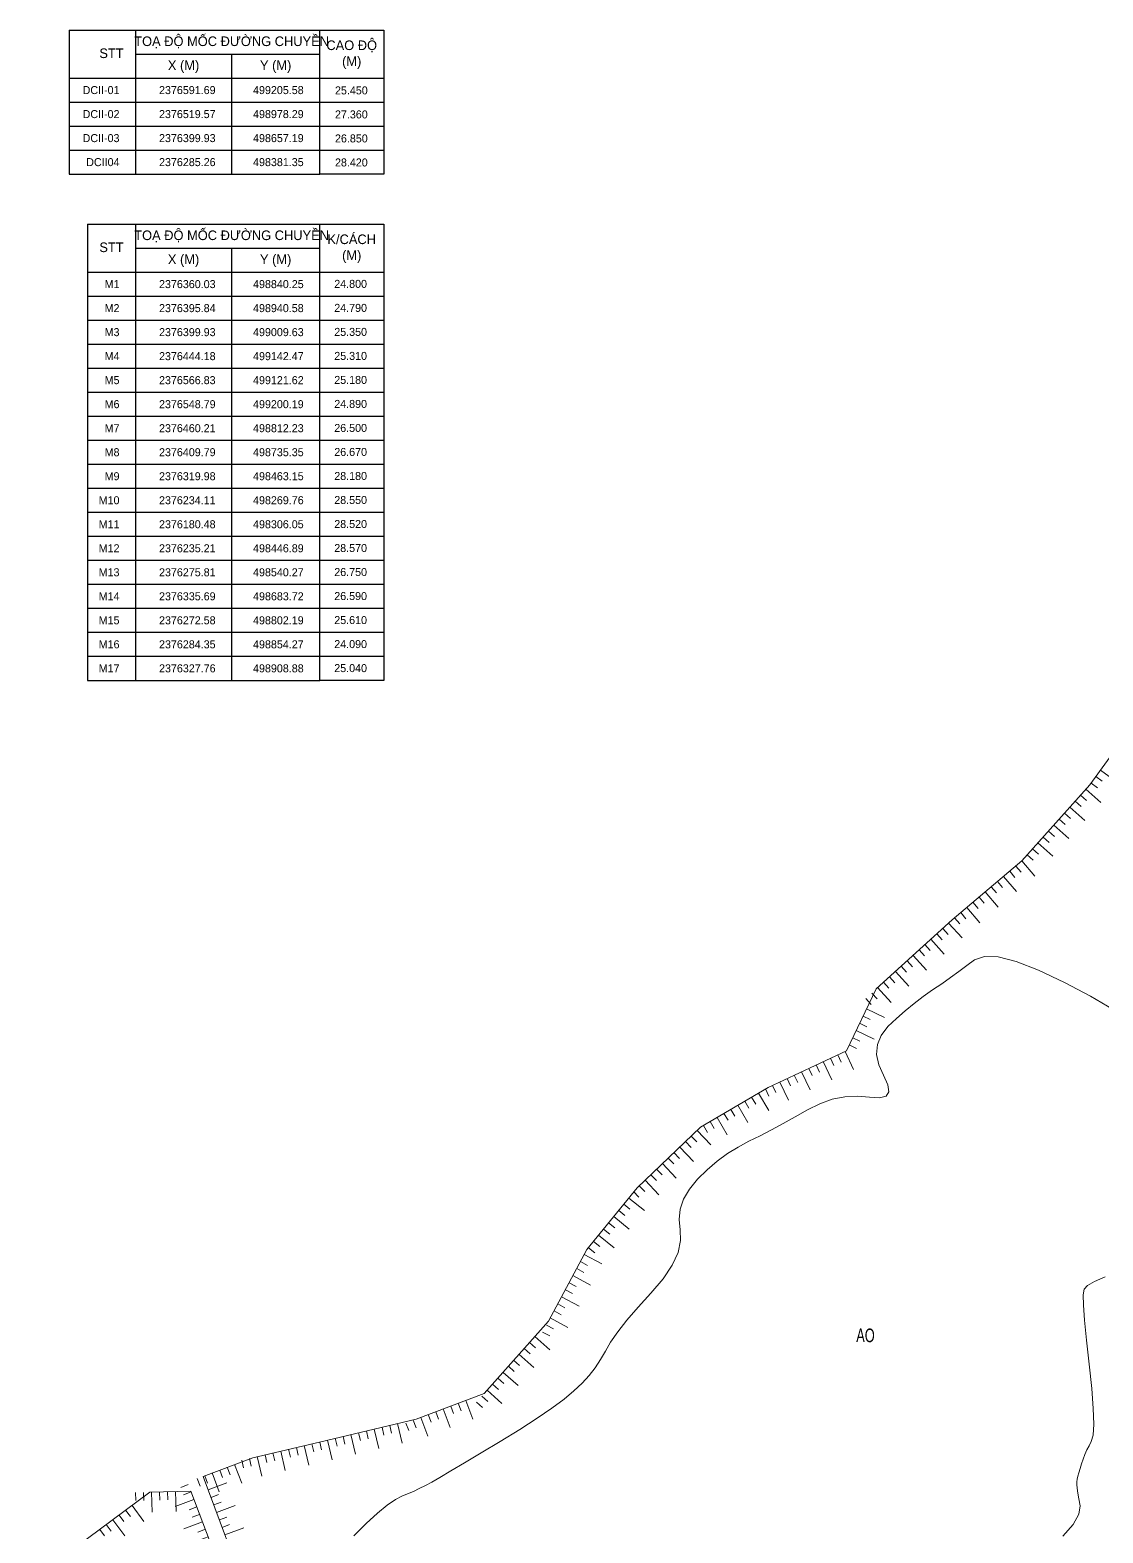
# Model space of a CAD drawing. Header units: inches. Extents: x 496359 to 501064, y 2374078 to 2377203.
# Drawn here: x 496554.8 to 496688.8, y 2376420.4 to 2376608.2 of the extents above; entities that cross this region are included whole.
import ezdxf
from ezdxf.enums import TextEntityAlignment as Align

# ---------------------------------------------------------------- set-up
doc = ezdxf.new("R2010")
doc.units = ezdxf.units.IN
doc.header["$MEASUREMENT"] = 0
for name, color, linetype in [('chu', 6, 'Continuous'), ('MANH', 147, 'Continuous'), ('MOC - DC2', 1, 'Continuous'), ('NOI', 2, 'Continuous'), ('tl', 8, 'Continuous')]:
    doc.layers.add(name, color=color, linetype=linetype)
doc.layers.add('LC Net manh', color=239, linetype='Continuous', lineweight=5)
doc.layers.add('manh1', color=67, linetype='Continuous', lineweight=13)
doc.styles.add('style1', font='')
doc.styles.add('VNTIME', font='')
doc.styles.get('style1').set_extended_font_data('.VnAvantH')
doc.styles.get('VNTIME').set_extended_font_data('.VnAvantH')

# ---------------------------------------------------------------- blocks, each defined once
blk = doc.blocks.new('t2')
at = {"layer": 'tl', "color": 250, "lineweight": 0}
for p, q in [((-2, 0), (-2, -1)), ((-1, 0), (-1, -1)), ((0, 0), (0, -2.5))]:
    blk.add_line(p, q, dxfattribs=at)
blk = doc.blocks.new('Nền HT mới')
at = {"layer": 'MANH', "lineweight": 0, "elevation": -28.38}
for points in [[(-145.43, 131.39), (-151.13, 146.74), (-144.95, 149.08), (-136.59, 151.03), (-124.53, 153.89), (-116.03, 157.11), (-108, 166.14), (-103.2, 175.09), (-96.92, 182.8), (-89.01, 190.37), (-80.57, 195.33), (-70.79, 199.91), (-67.08, 207.64), (-57.59, 216.27), (-48.87, 223.64), (-40.41, 233.13), (-33.79, 242.26)], [(-161.79, 110.42), (-159.93, 106.75), (-163.1, 99.44), (-169.13, 95.51), (-171.43, 92.19), (-173.01, 90.93), (-196.67, 79.37), (-227.21, 78.47), (-237.86, 86.3), (-228.44, 93.67), (-217.7, 95.25), (-208.99, 93.33), (-195, 98.79), (-181.24, 107.68), (-177.23, 119.07), (-172.79, 128.83), (-168.64, 136.68), (-157.81, 144.76), (-152.68, 144.89), (-147.24, 130.61), (-161.79, 110.42)]]:
    blk.add_lwpolyline(points, dxfattribs=at)
at = {"layer": 'manh1', "lineweight": 0, "elevation": -28.38}
for points in [[(-132.31, 139.33), (-130.77, 140.87), (-129.36, 142.16), (-128.14, 143.15), (-127.13, 143.85), (-126.31, 144.27), (-125.6, 144.56), (-124.88, 144.87), (-124.14, 145.21), (-123.38, 145.6), (-122.58, 146.04), (-121.57, 146.62), (-120.22, 147.42), (-118.5, 148.44), (-116.42, 149.68), (-114.02, 151.12), (-111.59, 152.61), (-109.43, 154), (-107.58, 155.26), (-106.05, 156.4), (-104.82, 157.41), (-103.81, 158.37), (-102.93, 159.34), (-102.16, 160.32), (-101.49, 161.33), (-100.9, 162.37), (-100.24, 163.5), (-99.34, 164.79), (-98.2, 166.25), (-96.8, 167.87), (-95.21, 169.64), (-93.69, 171.44), (-92.55, 173.14), (-91.82, 174.72), (-91.51, 176.19), (-91.57, 177.55), (-91.68, 178.85), (-91.55, 180.12), (-91.13, 181.39), (-90.4, 182.64), (-89.38, 183.88), (-88.2, 185.05), (-86.95, 186.11), (-85.66, 187.06), (-84.33, 187.88), (-82.97, 188.61), (-81.57, 189.3), (-80.14, 190.03), (-78.68, 190.82), (-77.18, 191.66), (-75.66, 192.53), (-74.12, 193.3), (-72.56, 193.85), (-71.01, 194.16), (-69.45, 194.23), (-67.93, 194.1), (-66.66, 194.02), (-65.83, 194.23), (-65.48, 194.78), (-65.61, 195.66), (-66.16, 196.85), (-66.75, 198.17), (-67.03, 199.46), (-66.93, 200.69), (-66.45, 201.84), (-65.61, 202.93), (-64.56, 203.95), (-63.46, 204.92), (-62.33, 205.83), (-61.19, 206.69), (-60.03, 207.51), (-58.89, 208.29), (-57.8, 209.06), (-56.76, 209.82), (-55.77, 210.57), (-54.79, 211.26), (-53.57, 211.69), (-51.85, 211.64), (-49.59, 211.08), (-46.81, 210), (-43.57, 208.46), (-40.32, 206.73), (-37.5, 205.07)], [(-38.46, 171.68), (-39.8, 171.09), (-40.67, 170.58), (-41.09, 170.13), (-41.21, 169.41), (-41.19, 168.14), (-41.05, 166.25), (-40.81, 163.77), (-40.47, 160.76), (-40.15, 157.74), (-39.96, 155.22), (-39.91, 153.27), (-39.99, 151.91), (-40.21, 151.09), (-40.49, 150.55), (-40.76, 150.04), (-41.01, 149.49), (-41.24, 148.91), (-41.44, 148.3), (-41.62, 147.72), (-41.77, 147.2), (-41.88, 146.75), (-41.96, 146.38), (-42.01, 146.06), (-42.02, 145.71), (-41.98, 145.25), (-41.89, 144.66), (-41.75, 143.93), (-41.61, 143.06), (-41.76, 142.02), (-42.46, 140.75), (-43.76, 139.26)]]:
    blk.add_lwpolyline(points, dxfattribs=at)
at = {"layer": 'NOI', "lineweight": 0}
for p, rotation in [((-39.07, 234.97, -28.38), 54.07916769339568), ((-40.89, 232.59, -28.38), 48.28760239165636), ((-42.88, 230.35, -28.38), 48.28760239165636), ((-44.88, 228.11, -28.38), 48.28760239165636), ((-46.88, 225.87, -28.38), 48.28760239165636), ((-48.87, 223.63, -28.38), 40.17650600286356), ((-51.17, 221.7, -28.38), 40.17650600286356), ((-53.46, 219.76, -28.38), 40.17650600286356), ((-55.75, 217.82, -28.38), 40.17650600286356), ((-58.03, 215.87, -28.38), 42.29922188226418), ((-60.25, 213.85, -28.38), 42.29922188226418), ((-62.47, 211.83, -28.38), 42.29922188226418), ((-64.68, 209.82, -28.38), 42.29922188226418), ((-66.9, 207.8, -28.38), 42.29922188226418), ((-68.28, 205.15, -28.38), 64.31924793589207), ((-69.58, 202.44, -28.38), 64.31924793589207), ((-70.96, 199.83, -28.38), 25.11663749638018), ((-76.4, 197.28, -28.38), 25.11663749638018), ((-73.68, 198.56, -28.38), 25.11663749638018), ((-79.11, 196.01, -28.38), 25.11663749638018), ((-81.77, 194.62, -28.38), 30.413932993519), ((-86.94, 191.58, -28.38), 30.413932993519), ((-84.36, 193.1, -28.38), 30.413932993519), ((-89.45, 189.95, -28.38), 43.73766077899249), ((-91.61, 187.88, -28.38), 43.73766077899249), ((-93.78, 185.81, -28.38), 43.73766077899249), ((-95.95, 183.73, -28.38), 43.73766077899249), ((-97.97, 181.52, -28.38), 50.87959718251825), ((-99.86, 179.19, -28.38), 50.87959718251825), ((-101.75, 176.86, -28.38), 50.87959718251825), ((-103.53, 174.46, -28.38), 61.78640464169637), ((-104.95, 171.82, -28.38), 61.78640464169637), ((-106.37, 169.17, -28.38), 61.78640464169637), ((-107.79, 166.53, -28.38), 61.78640464169637), ((-109.7, 164.23, -28.38), 48.35425558007269), ((-111.69, 161.99, -28.38), 48.35425558007269), ((-113.68, 159.74, -28.38), 48.35425558007269), ((-118.34, 156.23, -28.38), 20.7280577864437), ((-115.68, 157.5, -28.38), 48.35425558007269), ((-123.95, 154.11, -28.38), 20.7280577864437), ((-121.15, 155.17, -28.38), 20.7280577864437), ((-129.77, 152.65, -28.38), 13.35819966303109), ((-126.85, 153.34, -28.38), 13.35819966303109), ((-138.52, 150.58, -28.38), 13.08917162799051), ((-135.6, 151.26, -28.38), 13.35819966303109), ((-132.68, 151.96, -28.38), 13.35819966303109), ((-144.37, 149.22, -28.38), 13.08917162799051), ((-141.45, 149.9, -28.38), 13.08917162799051), ((-150, 147.17, -28.38), 20.77337369798135), ((-147.2, 148.23, -28.38), 20.77337369798135), ((-157.57, 144.77, -13.3), 1.473952134006991), ((-154.57, 144.84, -13.3), 1.473952134006991), ((-152.28, 143.86, -13.3), 290.846951058317), ((-150.5, 145.06, -28.38), 110.3676241416676), ((-160.02, 143.11, -13.3), 36.72157310350189), ((-151.22, 141.06, -13.3), 290.846951058317), ((-149.46, 142.25, -28.38), 110.3676241416676), ((-162.43, 141.31, -13.3), 36.72157310350189), ((-150.15, 138.26, -13.3), 290.846951058317), ((-148.41, 139.43, -28.38), 110.3676241416676)]:
    blk.add_blockref('t2', p, dxfattribs=dict(at, rotation=rotation))
at = {"layer": 'chu', "color": 6, "lineweight": 0, "style": 'style1', "width": 0.7}
blk.add_text('AO', height=1.7, rotation=359.2672, dxfattribs=at).set_placement((-69.57, 163.53, -28.38))

msp = doc.modelspace()

# ---------------------------------------------------------------- linework, layer by layer
at = {"layer": 'MOC - DC2'}
for p, q in [((496559.64, 2376608.2, -25.45), (496598.94, 2376608.2, -25.45)), ((496559.64, 2376608.2, -25.45), (496559.64, 2376590.2, -25.45)), ((496567.94, 2376608.2, -25.45), (496567.94, 2376590.2, -25.45)), ((496590.94, 2376590.2, -25.45), (496590.94, 2376608.2, -25.45)), ((496598.94, 2376608.2, -25.45), (496598.94, 2376590.2, -25.45)), ((496567.94, 2376605.2, -25.45), (496590.94, 2376605.2, -25.45)), ((496579.94, 2376605.2, -25.45), (496579.94, 2376590.2, -25.45)), ((496559.64, 2376602.2, -25.45), (496598.94, 2376602.2, -25.45)), ((496559.64, 2376599.2, -25.45), (496598.94, 2376599.2, -25.45)), ((496559.64, 2376596.2, -25.45), (496598.94, 2376596.2, -25.45)), ((496559.64, 2376593.2, -25.45), (496598.94, 2376593.2, -25.45)), ((496559.64, 2376590.2, -25.45), (496590.94, 2376590.2, -25.45)), ((496598.94, 2376590.2, -25.45), (496590.94, 2376590.2, -25.45)), ((496561.94, 2376583.96, -25.45), (496598.94, 2376583.96, -25.45)), ((496561.94, 2376583.96, -25.45), (496561.94, 2376526.96, -25.45)), ((496567.94, 2376583.96, -25.45), (496567.94, 2376526.96, -25.45)), ((496590.94, 2376526.96, -25.45), (496590.94, 2376583.96, -25.45)), ((496598.94, 2376583.96, -25.45), (496598.94, 2376526.96, -25.45)), ((496567.94, 2376580.96, -25.45), (496590.94, 2376580.96, -25.45)), ((496579.94, 2376580.96, -25.45), (496579.94, 2376526.96, -25.45)), ((496561.94, 2376577.96, -25.45), (496598.94, 2376577.96, -25.45)), ((496561.94, 2376574.96, -25.45), (496598.94, 2376574.96, -25.45)), ((496561.94, 2376571.96, -25.45), (496598.94, 2376571.96, -25.45)), ((496561.94, 2376568.96, -25.45), (496598.94, 2376568.96, -25.45)), ((496561.94, 2376565.96, -25.45), (496598.94, 2376565.96, -25.45)), ((496561.94, 2376562.96, -25.45), (496598.94, 2376562.96, -25.45)), ((496561.94, 2376559.96, -25.45), (496598.94, 2376559.96, -25.45)), ((496561.94, 2376556.96, -25.45), (496598.94, 2376556.96, -25.45)), ((496561.94, 2376553.96, -25.45), (496598.94, 2376553.96, -25.45)), ((496561.94, 2376550.96, -25.45), (496598.94, 2376550.96, -25.45)), ((496561.94, 2376547.96, -25.45), (496598.94, 2376547.96, -25.45)), ((496561.94, 2376544.96, -25.45), (496598.94, 2376544.96, -25.45)), ((496561.94, 2376541.96, -25.45), (496598.94, 2376541.96, -25.45)), ((496561.94, 2376538.96, -25.45), (496598.94, 2376538.96, -25.45)), ((496561.94, 2376535.96, -25.45), (496598.94, 2376535.96, -25.45)), ((496561.94, 2376532.96, -25.45), (496598.94, 2376532.96, -25.45)), ((496561.94, 2376529.96, -25.45), (496598.94, 2376529.96, -25.45)), ((496561.94, 2376526.96, -25.45), (496590.94, 2376526.96, -25.45)), ((496598.94, 2376526.96, -25.45), (496590.94, 2376526.96, -25.45))]:
    msp.add_line(p, q, dxfattribs=at)

# ---------------------------------------------------------------- block references
at = {"layer": 'LC Net manh'}
msp.add_blockref('Nền HT mới', (496727.52, 2376280.77, 2.92), dxfattribs=at)

# ---------------------------------------------------------------- texts
at = {"layer": 'MOC - DC2', "style": 'VNTIME'}
for s, p in [('To¹ ®é mèc ®\xadêng chuyÒn', (496579.94, 2376606.2, -25.45)), ('Cao ®é', (496594.94, 2376605.7, -25.45)), ('STT', (496564.94, 2376604.7, -25.45)), ('(m)', (496594.94, 2376603.7, -25.45)), ('X (m)', (496573.94, 2376603.2, -25.45)), ('Y (m)', (496585.44, 2376603.2, -25.45)), ('To¹ ®é mèc ®\xadêng chuyÒn', (496579.94, 2376581.96, -25.45)), ('K/c¸ch', (496594.94, 2376581.46, -25.45)), ('STT', (496564.94, 2376580.46, -25.45)), ('X (m)', (496573.94, 2376578.96, -25.45)), ('Y (m)', (496585.44, 2376578.96, -25.45)), ('(m)', (496594.94, 2376579.46, -25.45))]:
    msp.add_text(s, height=1.2, dxfattribs=at).set_placement(p, align=Align.CENTER)
for s, p in [('DCII-01', (496565.94, 2376600.2, -25.45)), ('2376591.69', (496577.94, 2376600.2, -25.45)), ('499205.58', (496588.94, 2376600.2, -25.45)), ('25.450', (496596.94, 2376600.16, -25.45)), ('DCII-02', (496565.94, 2376597.2, -25.45)), ('2376519.57', (496577.94, 2376597.2, -25.45)), ('498978.29', (496588.94, 2376597.2, -25.45)), ('27.360', (496596.94, 2376597.16, -25.45)), ('DCII-03', (496565.94, 2376594.2, -25.45)), ('2376399.93', (496577.94, 2376594.2, -25.45)), ('498657.19', (496588.94, 2376594.2, -25.45)), ('26.850', (496596.94, 2376594.16, -25.45)), ('DCII04', (496565.94, 2376591.2, -25.45)), ('2376285.26', (496577.94, 2376591.2, -25.45)), ('498381.35', (496588.94, 2376591.2, -25.45)), ('28.420', (496596.94, 2376591.16, -25.45)), ('M1', (496565.94, 2376575.96, -25.45)), ('2376360.03', (496577.94, 2376575.96, -25.45)), ('498840.25', (496588.94, 2376575.96, -25.45)), ('24.800', (496596.85, 2376575.99, -25.45)), ('M2', (496565.94, 2376572.96, -25.45)), ('2376395.84', (496577.94, 2376572.96, -25.45)), ('498940.58', (496588.94, 2376572.96, -25.45)), ('24.790', (496596.85, 2376572.99, -25.45)), ('M3', (496565.94, 2376569.96, -25.45)), ('2376399.93', (496577.94, 2376569.96, -25.45)), ('499009.63', (496588.94, 2376569.96, -25.45)), ('25.350', (496596.85, 2376569.99, -25.45)), ('M4', (496565.94, 2376566.96, -25.45)), ('2376444.18', (496577.94, 2376566.96, -25.45)), ('499142.47', (496588.94, 2376566.96, -25.45)), ('25.310', (496596.85, 2376566.99, -25.45)), ('M5', (496565.94, 2376563.96, -25.45)), ('2376566.83', (496577.94, 2376563.96, -25.45)), ('499121.62', (496588.94, 2376563.96, -25.45)), ('25.180', (496596.85, 2376563.99, -25.45)), ('M6', (496565.94, 2376560.96, -25.45)), ('2376548.79', (496577.94, 2376560.96, -25.45)), ('499200.19', (496588.94, 2376560.96, -25.45)), ('24.890', (496596.85, 2376560.99, -25.45)), ('M7', (496565.94, 2376557.96, -25.45)), ('2376460.21', (496577.94, 2376557.96, -25.45)), ('498812.23', (496588.94, 2376557.96, -25.45)), ('26.500', (496596.85, 2376557.99, -25.45)), ('M8', (496565.94, 2376554.96, -25.45)), ('2376409.79', (496577.94, 2376554.96, -25.45)), ('498735.35', (496588.94, 2376554.96, -25.45)), ('26.670', (496596.85, 2376554.99, -25.45)), ('M9', (496565.94, 2376551.96, -25.45)), ('2376319.98', (496577.94, 2376551.96, -25.45)), ('498463.15', (496588.94, 2376551.96, -25.45)), ('28.180', (496596.85, 2376551.99, -25.45)), ('M10', (496565.94, 2376548.96, -25.45)), ('2376234.11', (496577.94, 2376548.96, -25.45)), ('498269.76', (496588.94, 2376548.96, -25.45)), ('28.550', (496596.85, 2376548.99, -25.45)), ('M11', (496565.94, 2376545.96, -25.45)), ('2376180.48', (496577.94, 2376545.96, -25.45)), ('498306.05', (496588.94, 2376545.96, -25.45)), ('28.520', (496596.85, 2376545.99, -25.45)), ('M12', (496565.94, 2376542.96, -25.45)), ('2376235.21', (496577.94, 2376542.96, -25.45)), ('498446.89', (496588.94, 2376542.96, -25.45)), ('28.570', (496596.85, 2376542.99, -25.45)), ('M13', (496565.94, 2376539.96, -25.45)), ('2376275.81', (496577.94, 2376539.96, -25.45)), ('498540.27', (496588.94, 2376539.96, -25.45)), ('26.750', (496596.85, 2376539.99, -25.45)), ('M14', (496565.94, 2376536.96, -25.45)), ('2376335.69', (496577.94, 2376536.96, -25.45)), ('498683.72', (496588.94, 2376536.96, -25.45)), ('26.590', (496596.85, 2376536.99, -25.45)), ('M15', (496565.94, 2376533.96, -25.45)), ('2376272.58', (496577.94, 2376533.96, -25.45)), ('498802.19', (496588.94, 2376533.96, -25.45)), ('25.610', (496596.85, 2376533.99, -25.45)), ('M16', (496565.94, 2376530.96, -25.45)), ('2376284.35', (496577.94, 2376530.96, -25.45)), ('498854.27', (496588.94, 2376530.96, -25.45)), ('24.090', (496596.85, 2376530.99, -25.45)), ('M17', (496565.94, 2376527.96, -25.45)), ('2376327.76', (496577.94, 2376527.96, -25.45)), ('498908.88', (496588.94, 2376527.96, -25.45)), ('25.040', (496596.85, 2376527.99, -25.45))]:
    msp.add_text(s, height=1, dxfattribs=at).set_placement(p, align=Align.RIGHT)

doc.saveas('drawing.dxf')
